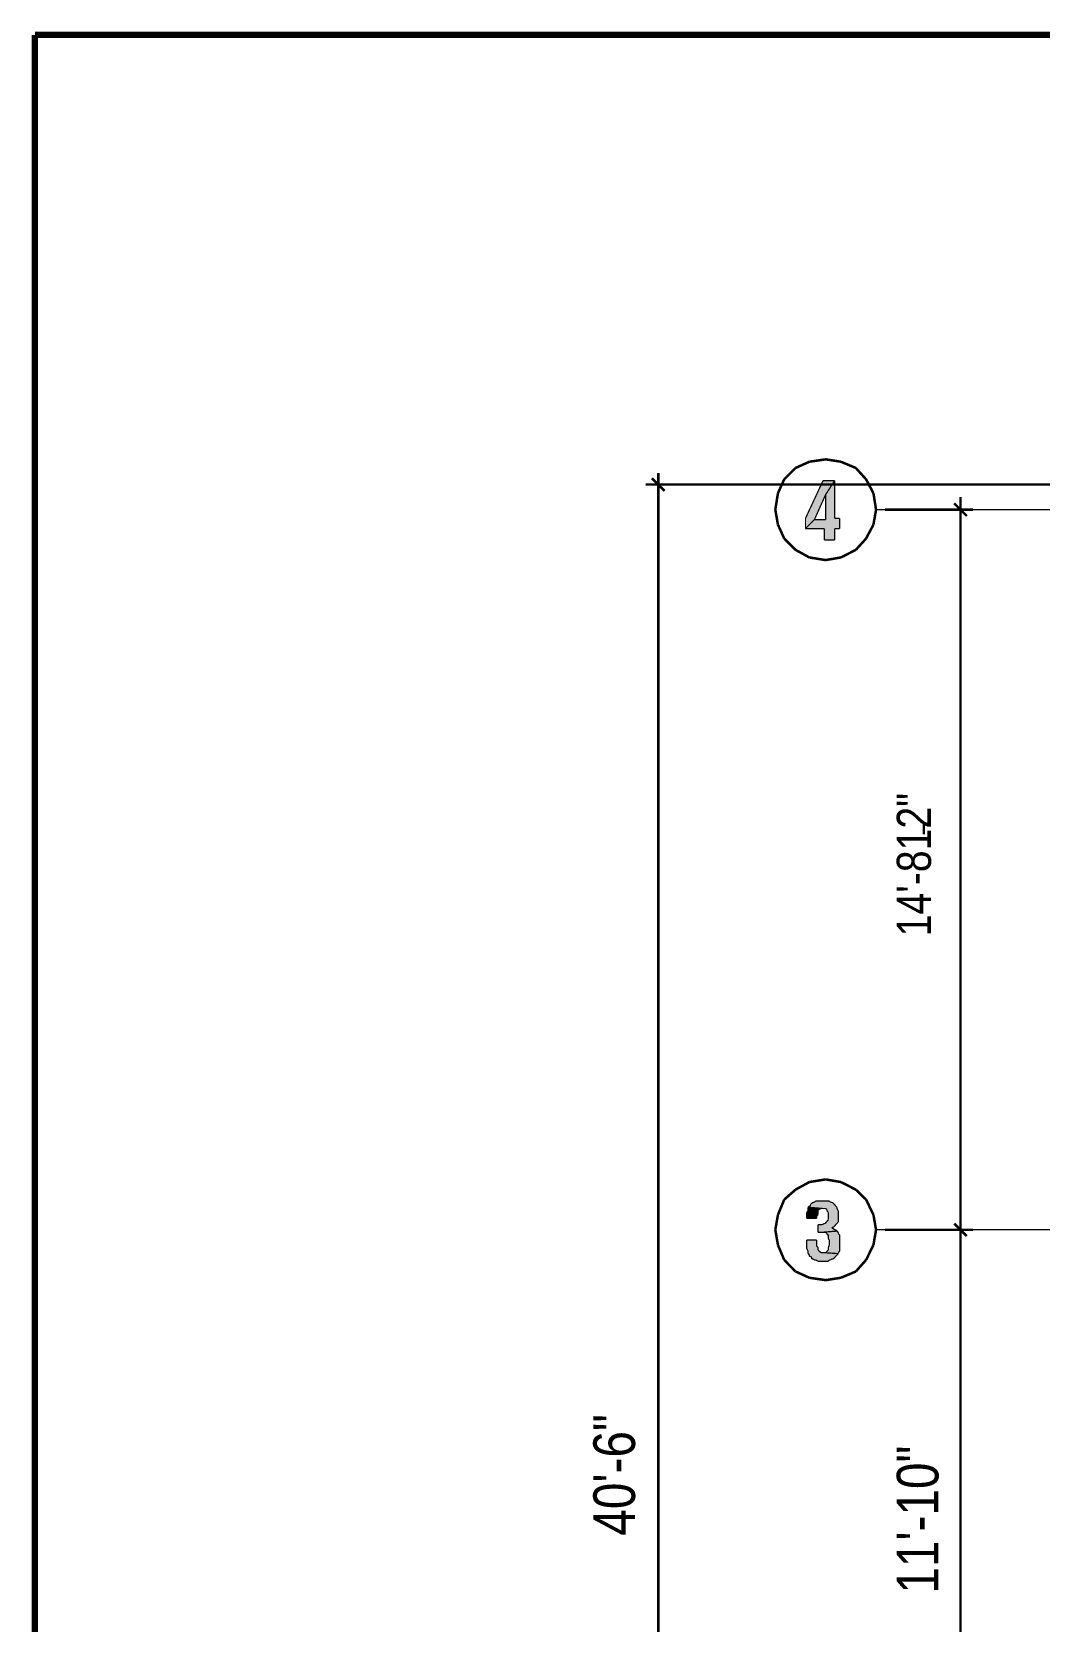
# Model space of a CAD drawing. Header units: millimetres. Extents: x 5 to 350, y 3 to 213.
# Drawn here: x 5 to 72.8, y 105.8 to 212.7 of the extents above; entities that cross this region are included whole.
import ezdxf

# ---------------------------------------------------------------- set-up
doc = ezdxf.new("R2010")
doc.units = ezdxf.units.MM
for name, color, linetype in [('H', 251, 'Continuous'), ('P', 255, 'Continuous'), ('T', 255, 'Continuous')]:
    doc.layers.add(name, color=color, linetype=linetype)
doc.styles.get("Standard").update_dxf_attribs({"font": 'arial.ttf'})

msp = doc.modelspace()

# ---------------------------------------------------------------- hatches: boundary and pattern name
at = {"layer": 'H', "linetype": 'Continuous'}
for points in [[(57.062, 179.317), (57.062, 180.005), (58.244, 182.545), (59.02, 182.545), (58.42, 181.61), (57.662, 179.917), (57.062, 179.317)], [(58.332, 178.558), (58.332, 179.317), (57.062, 179.317), (57.662, 179.917), (58.42, 179.917), (58.42, 181.61), (59.02, 182.545), (59.02, 180.005), (59.355, 180.005), (59.355, 179.317), (59.02, 179.317), (59.02, 178.558), (58.332, 178.558)], [(57.15, 132.927), (57.15, 133.35), (57.238, 133.438), (57.238, 133.685), (58.244, 133.597), (58.085, 133.597), (57.997, 133.526), (57.908, 133.526), (57.908, 133.174), (57.82, 133.103), (57.82, 132.927), (57.15, 132.927)], [(57.908, 131.992), (57.908, 132.503), (58.173, 132.503), (58.332, 132.592), (58.42, 132.592), (58.42, 132.68), (58.508, 132.68), (58.508, 132.75), (58.596, 132.838), (58.596, 133.35), (58.508, 133.438), (58.508, 133.526), (58.42, 133.597), (58.244, 133.597), (57.238, 133.685), (57.326, 133.773), (57.397, 133.773), (57.397, 133.862), (57.573, 134.02), (57.662, 134.02), (57.75, 134.108), (58.667, 134.108), (58.755, 134.02), (58.843, 134.02), (59.178, 133.685), (59.178, 133.597), (59.267, 133.438), (59.267, 132.68), (58.932, 132.327), (58.843, 132.327), (58.843, 132.256), (58.932, 132.256), (59.02, 132.168), (59.09, 132.168), (59.178, 132.08), (58.085, 131.992), (57.908, 131.992)], [(57.908, 130.052), (57.75, 130.14), (57.662, 130.14), (57.573, 130.21), (57.485, 130.21), (57.485, 130.298), (57.397, 130.387), (57.326, 130.387), (57.326, 130.475), (57.238, 130.563), (57.238, 130.722), (57.15, 130.898), (57.15, 131.48), (57.82, 131.48), (57.82, 131.057), (57.908, 130.986), (57.908, 130.81), (58.085, 130.634), (58.244, 130.634), (59.267, 130.563), (58.932, 130.21), (58.843, 130.21), (58.755, 130.14), (58.667, 130.14), (58.596, 130.052), (57.908, 130.052)], [(59.267, 130.563), (58.244, 130.634), (58.42, 130.634), (58.596, 130.81), (58.596, 130.986), (58.667, 131.145), (58.667, 131.48), (58.596, 131.568), (58.596, 131.833), (58.508, 131.833), (58.508, 131.904), (58.42, 131.992), (58.085, 131.992), (59.178, 132.08), (59.267, 131.992), (59.267, 131.904), (59.355, 131.833), (59.355, 130.722), (59.267, 130.634), (59.267, 130.563)]]:
    msp.add_hatch(color=256, dxfattribs=at).paths.add_polyline_path(points)

# ---------------------------------------------------------------- linework, layer by layer
at = {"layer": 'P'}
for points, const_width in [([(5.256, 212.513), (350.273, 212.513)], 0.423), ([(5.256, 3.14), (5.256, 212.513)], 0.423), ([(5.256, 212.513), (350.273, 212.513)], 0.423), ([(5.256, 3.14), (5.256, 212.513)], 0.423), ([(57.326, 183.815), (56.392, 183.392)], 0.169), ([(58.42, 183.974), (57.326, 183.815)], 0.169), ([(59.443, 183.815), (58.42, 183.974)], 0.169), ([(60.448, 183.392), (59.443, 183.815)], 0.169), ([(47.59, 181.857), (46.743, 182.704)], 0.169), ([(47.166, 183.056), (47.166, 48.013)], 0.169), ([(56.392, 183.392), (55.633, 182.633)], 0.169), ([(61.136, 182.633), (60.448, 183.392)], 0.169), ([(76.024, 182.28), (46.32, 182.28)], 0.169), ([(55.21, 181.698), (55.033, 180.587)], 0.169), ([(55.633, 182.633), (55.21, 181.698)], 0.169), ([(58.244, 182.545), (57.062, 180.005)], 0.085), ([(59.02, 182.545), (58.244, 182.545)], 0.085), ([(58.42, 181.61), (59.02, 182.545)], 0.085), ([(59.02, 182.545), (58.42, 181.61)], 0.085), ([(59.02, 180.005), (59.02, 182.545)], 0.085), ([(61.63, 181.698), (61.136, 182.633)], 0.169), ([(61.807, 180.587), (61.63, 181.698)], 0.169), ([(55.033, 180.587), (55.21, 179.582)], 0.169), ([(57.662, 179.917), (58.42, 181.61)], 0.085), ([(58.42, 181.61), (58.42, 179.917)], 0.085), ([(61.63, 179.582), (61.807, 180.587)], 0.169), ([(61.807, 180.587), (61.807, 180.587)], 0.169), ([(61.807, 180.587), (76.535, 180.587)], 0.085), ([(62.406, 180.587), (68.333, 180.587)], 0.169), ([(67.91, 180.164), (67.063, 181.01)], 0.169), ([(67.486, 131.322), (67.486, 181.434)], 0.169), ([(55.21, 179.582), (55.633, 178.647)], 0.169), ([(57.062, 180.005), (57.062, 179.317)], 0.085), ([(57.062, 179.317), (57.662, 179.917)], 0.085), ([(57.662, 179.917), (57.062, 179.317)], 0.085), ([(58.42, 179.917), (57.662, 179.917)], 0.085), ([(59.355, 180.005), (59.02, 180.005)], 0.085), ([(59.355, 179.317), (59.355, 180.005)], 0.085), ([(61.136, 178.647), (61.63, 179.582)], 0.169), ([(55.633, 178.647), (56.392, 177.888)], 0.169), ([(57.062, 179.317), (58.332, 179.317)], 0.085), ([(58.332, 179.317), (58.332, 178.558)], 0.085), ([(58.332, 178.558), (59.02, 178.558)], 0.085), ([(59.02, 178.558), (59.02, 179.317)], 0.085), ([(59.02, 179.317), (59.355, 179.317)], 0.085), ([(60.448, 177.888), (61.136, 178.647)], 0.169), ([(56.392, 177.888), (57.326, 177.377)], 0.169), ([(57.326, 177.377), (58.42, 177.2)], 0.169), ([(58.42, 177.2), (59.443, 177.377)], 0.169), ([(59.443, 177.377), (60.448, 177.888)], 0.169), ([(65.017, 158.75), (65.017, 159.508)], 0.169), ([(56.392, 134.867), (55.633, 134.197)], 0.169), ([(57.326, 135.378), (56.392, 134.867)], 0.169), ([(58.42, 135.555), (57.326, 135.378)], 0.169), ([(59.443, 135.378), (58.42, 135.555)], 0.169), ([(60.448, 134.867), (59.443, 135.378)], 0.169), ([(61.136, 134.197), (60.448, 134.867)], 0.169), ([(55.633, 134.197), (55.21, 133.174)], 0.169), ([(57.326, 133.773), (57.238, 133.685)], 0.085), ([(57.238, 133.685), (57.238, 133.526)], 0.085), ([(58.244, 133.597), (57.238, 133.685)], 0.085), ([(57.238, 133.685), (58.244, 133.597)], 0.085), ([(57.397, 133.773), (57.326, 133.773)], 0.085), ([(57.485, 133.95), (57.397, 133.862)], 0.085), ([(57.397, 133.862), (57.397, 133.773)], 0.085), ([(57.573, 134.02), (57.485, 133.95)], 0.085), ([(57.662, 134.02), (57.573, 134.02)], 0.085), ([(57.75, 134.108), (57.662, 134.02)], 0.085), ([(57.82, 134.108), (57.75, 134.108)], 0.085), ([(57.997, 134.108), (57.82, 134.108)], 0.085), ([(58.085, 134.108), (57.997, 134.108)], 0.085), ([(57.997, 133.526), (58.085, 133.597)], 0.085), ([(58.173, 134.108), (58.085, 134.108)], 0.085), ([(58.085, 133.597), (58.244, 133.597)], 0.085), ([(58.244, 134.108), (58.173, 134.108)], 0.085), ([(58.332, 134.108), (58.244, 134.108)], 0.085), ([(58.244, 133.597), (58.332, 133.597)], 0.085), ([(58.508, 134.108), (58.332, 134.108)], 0.085), ([(58.332, 133.597), (58.42, 133.597)], 0.085), ([(58.42, 133.597), (58.508, 133.526)], 0.085), ([(58.596, 134.108), (58.508, 134.108)], 0.085), ([(58.667, 134.108), (58.596, 134.108)], 0.085), ([(58.755, 134.02), (58.667, 134.108)], 0.085), ([(58.843, 134.02), (58.755, 134.02)], 0.085), ([(58.932, 133.95), (58.843, 134.02)], 0.085), ([(59.02, 133.862), (58.932, 133.95)], 0.085), ([(59.09, 133.773), (59.02, 133.862)], 0.085), ([(59.178, 133.685), (59.09, 133.773)], 0.085), ([(59.178, 133.597), (59.178, 133.685)], 0.085), ([(59.267, 133.438), (59.178, 133.597)], 0.085), ([(61.63, 133.174), (61.136, 134.197)], 0.169), ([(55.21, 133.174), (55.033, 132.168)], 0.169), ([(57.238, 133.438), (57.15, 133.35)], 0.085), ([(57.15, 133.35), (57.15, 133.262)], 0.085), ([(57.15, 133.262), (57.15, 133.103)], 0.085), ([(57.15, 133.103), (57.15, 133.015)], 0.085), ([(57.15, 133.015), (57.15, 132.927)], 0.085), ([(57.15, 132.927), (57.82, 132.927)], 0.085), ([(57.238, 133.526), (57.238, 133.438)], 0.085), ([(57.82, 133.103), (57.908, 133.174)], 0.085), ([(57.82, 132.927), (57.82, 133.103)], 0.085), ([(57.908, 133.438), (57.908, 133.526)], 0.085), ([(57.908, 133.526), (57.997, 133.526)], 0.085), ([(57.908, 133.35), (57.908, 133.438)], 0.085), ([(57.908, 133.174), (57.908, 133.35)], 0.085), ([(58.085, 132.503), (57.908, 132.503)], 0.085), ([(57.908, 132.503), (57.908, 131.992)], 0.085), ([(58.173, 132.503), (58.085, 132.503)], 0.085), ([(58.332, 132.592), (58.173, 132.503)], 0.085), ([(58.42, 132.592), (58.332, 132.592)], 0.085), ([(58.508, 132.68), (58.42, 132.68)], 0.085), ([(58.42, 132.68), (58.42, 132.592)], 0.085), ([(58.508, 133.526), (58.508, 133.438)], 0.085), ([(58.508, 133.438), (58.596, 133.35)], 0.085), ([(58.596, 132.838), (58.508, 132.75)], 0.085), ([(58.508, 132.75), (58.508, 132.68)], 0.085), ([(58.596, 133.35), (58.596, 133.174)], 0.085), ([(58.596, 133.174), (58.596, 133.103)], 0.085), ([(58.596, 133.103), (58.596, 133.015)], 0.085), ([(58.596, 133.015), (58.596, 132.838)], 0.085), ([(59.02, 132.415), (59.09, 132.503)], 0.085), ([(59.09, 132.503), (59.178, 132.592)], 0.085), ([(59.178, 132.592), (59.267, 132.68)], 0.085), ([(59.267, 133.35), (59.267, 133.438)], 0.085), ([(59.267, 133.262), (59.267, 133.35)], 0.085), ([(59.267, 133.103), (59.267, 133.262)], 0.085), ([(59.267, 133.015), (59.267, 133.103)], 0.085), ([(59.267, 132.927), (59.267, 133.015)], 0.085), ([(59.267, 132.75), (59.267, 132.927)], 0.085), ([(59.267, 132.68), (59.267, 132.75)], 0.085), ([(61.807, 132.168), (61.63, 133.174)], 0.169), ([(67.91, 131.745), (67.063, 132.592)], 0.169), ([(67.063, 132.592), (67.91, 131.745)], 0.169), ([(67.486, 92.375), (67.486, 133.015)], 0.169), ([(55.033, 132.168), (55.21, 131.145)], 0.169), ([(57.82, 131.48), (57.15, 131.48)], 0.085), ([(57.15, 131.48), (57.15, 131.41)], 0.085), ([(57.82, 131.41), (57.82, 131.48)], 0.085), ([(57.908, 131.992), (57.997, 131.992)], 0.085), ([(57.997, 131.992), (58.085, 131.992)], 0.085), ([(59.178, 132.08), (58.085, 131.992)], 0.085), ([(58.085, 131.992), (59.178, 132.08)], 0.085), ([(58.085, 131.992), (58.173, 131.992)], 0.085), ([(58.173, 131.992), (58.244, 131.992)], 0.085), ([(58.244, 131.992), (58.42, 131.992)], 0.085), ([(58.42, 131.992), (58.508, 131.904)], 0.085), ([(58.508, 131.904), (58.508, 131.833)], 0.085), ([(58.508, 131.833), (58.596, 131.833)], 0.085), ([(58.596, 131.833), (58.596, 131.745)], 0.085), ([(58.596, 131.745), (58.596, 131.568)], 0.085), ([(58.596, 131.568), (58.667, 131.48)], 0.085), ([(58.667, 131.48), (58.667, 131.322)], 0.085), ([(58.843, 132.256), (58.843, 132.327)], 0.085), ([(58.843, 132.327), (58.932, 132.327)], 0.085), ([(58.932, 132.256), (58.843, 132.256)], 0.085), ([(58.932, 132.327), (59.02, 132.415)], 0.085), ([(59.02, 132.168), (58.932, 132.256)], 0.085), ([(59.09, 132.168), (59.02, 132.168)], 0.085), ([(59.178, 132.08), (59.09, 132.168)], 0.085), ([(59.267, 131.992), (59.178, 132.08)], 0.085), ([(59.267, 131.904), (59.267, 131.992)], 0.085), ([(59.267, 131.992), (59.267, 131.992)], 0.085), ([(59.355, 131.833), (59.267, 131.904)], 0.085), ([(59.355, 131.745), (59.355, 131.833)], 0.085), ([(59.355, 131.657), (59.355, 131.745)], 0.085), ([(59.355, 131.48), (59.355, 131.657)], 0.085), ([(59.355, 131.41), (59.355, 131.48)], 0.085), ([(61.63, 131.145), (61.807, 132.168)], 0.169), ([(61.807, 132.168), (61.807, 132.168)], 0.169), ([(61.807, 132.168), (76.535, 132.168)], 0.085), ([(62.406, 132.168), (68.333, 132.168)], 0.169), ([(62.406, 132.168), (68.333, 132.168)], 0.169), ([(55.21, 131.145), (55.633, 130.14)], 0.169), ([(57.15, 131.41), (57.15, 131.322)], 0.085), ([(57.15, 131.322), (57.15, 131.233)], 0.085), ([(57.15, 131.233), (57.15, 131.057)], 0.085), ([(57.15, 131.057), (57.15, 130.986)], 0.085), ([(57.15, 130.986), (57.15, 130.898)], 0.085), ([(57.15, 130.898), (57.238, 130.722)], 0.085), ([(57.238, 130.722), (57.238, 130.634)], 0.085), ([(57.238, 130.634), (57.238, 130.563)], 0.085), ([(57.238, 130.563), (57.326, 130.475)], 0.085), ([(57.326, 130.475), (57.326, 130.387)], 0.085), ([(57.326, 130.387), (57.397, 130.387)], 0.085), ([(57.397, 130.387), (57.485, 130.298)], 0.085), ([(57.82, 131.322), (57.82, 131.41)], 0.085), ([(57.82, 131.145), (57.82, 131.322)], 0.085), ([(57.82, 131.057), (57.82, 131.145)], 0.085), ([(57.908, 130.986), (57.82, 131.057)], 0.085), ([(57.908, 130.898), (57.908, 130.986)], 0.085), ([(57.908, 130.81), (57.908, 130.898)], 0.085), ([(57.997, 130.722), (57.908, 130.81)], 0.085), ([(58.085, 130.634), (57.997, 130.722)], 0.085), ([(58.173, 130.634), (58.085, 130.634)], 0.085), ([(58.244, 130.634), (58.173, 130.634)], 0.085), ([(59.267, 130.563), (58.244, 130.634)], 0.085), ([(58.332, 130.634), (58.244, 130.634)], 0.085), ([(58.244, 130.634), (59.267, 130.563)], 0.085), ([(58.42, 130.634), (58.332, 130.634)], 0.085), ([(58.508, 130.722), (58.42, 130.634)], 0.085), ([(58.596, 130.81), (58.508, 130.722)], 0.085), ([(58.667, 131.145), (58.596, 130.986)], 0.085), ([(58.596, 130.986), (58.596, 130.898)], 0.085), ([(58.596, 130.898), (58.596, 130.81)], 0.085), ([(58.667, 131.322), (58.667, 131.233)], 0.085), ([(58.667, 131.233), (58.667, 131.145)], 0.085), ([(59.02, 130.298), (59.09, 130.387)], 0.085), ([(59.09, 130.387), (59.178, 130.475)], 0.085), ([(59.178, 130.475), (59.267, 130.563)], 0.085), ([(59.267, 130.634), (59.355, 130.722)], 0.085), ([(59.267, 130.563), (59.267, 130.634)], 0.085), ([(59.355, 131.322), (59.355, 131.41)], 0.085), ([(59.355, 131.233), (59.355, 131.322)], 0.085), ([(59.355, 131.057), (59.355, 131.233)], 0.085), ([(59.355, 130.986), (59.355, 131.057)], 0.085), ([(59.355, 130.898), (59.355, 130.986)], 0.085), ([(59.355, 130.722), (59.355, 130.898)], 0.085), ([(61.136, 130.14), (61.63, 131.145)], 0.169), ([(55.633, 130.14), (56.392, 129.364)], 0.169), ([(56.392, 129.364), (57.326, 128.94)], 0.169), ([(57.485, 130.298), (57.485, 130.21)], 0.085), ([(57.485, 130.21), (57.573, 130.21)], 0.085), ([(57.573, 130.21), (57.662, 130.14)], 0.085), ([(57.662, 130.14), (57.75, 130.14)], 0.085), ([(57.75, 130.14), (57.908, 130.052)], 0.085), ([(57.908, 130.052), (57.997, 130.052)], 0.085), ([(57.997, 130.052), (58.085, 130.052)], 0.085), ([(58.085, 130.052), (58.244, 130.052)], 0.085), ([(58.244, 130.052), (58.42, 130.052)], 0.085), ([(58.42, 130.052), (58.508, 130.052)], 0.085), ([(58.508, 130.052), (58.596, 130.052)], 0.085), ([(58.596, 130.052), (58.667, 130.14)], 0.085), ([(58.667, 130.14), (58.755, 130.14)], 0.085), ([(58.755, 130.14), (58.843, 130.21)], 0.085), ([(58.843, 130.21), (58.932, 130.21)], 0.085), ([(58.932, 130.21), (59.02, 130.298)], 0.085), ([(59.443, 128.94), (60.448, 129.364)], 0.169), ([(60.448, 129.364), (61.136, 130.14)], 0.169), ([(57.326, 128.94), (58.42, 128.782)], 0.169), ([(58.42, 128.782), (59.443, 128.94)], 0.169)]:
    msp.add_lwpolyline(points, dxfattribs=dict(at, const_width=const_width))

# ---------------------------------------------------------------- texts
at = {"layer": 'T', "attachment_point": 1, "rotation": 90}
for s, insert, char_height in [('{\\fArial Narrow|b0|i0|c0|p18;14\'-812"}', (63.2, 151.9), 2.3), ('{\\fArial Narrow|b0|i0|c0|p18;40\'-6"}', (42.8, 111.6), 2.8), ('{\\fArial Narrow|b0|i0|c0|p18;11\'-10"}', (63.2, 107.7), 2.8)]:
    msp.add_mtext(s, dxfattribs=dict(at, insert=insert, char_height=char_height))

doc.saveas('drawing.dxf')
